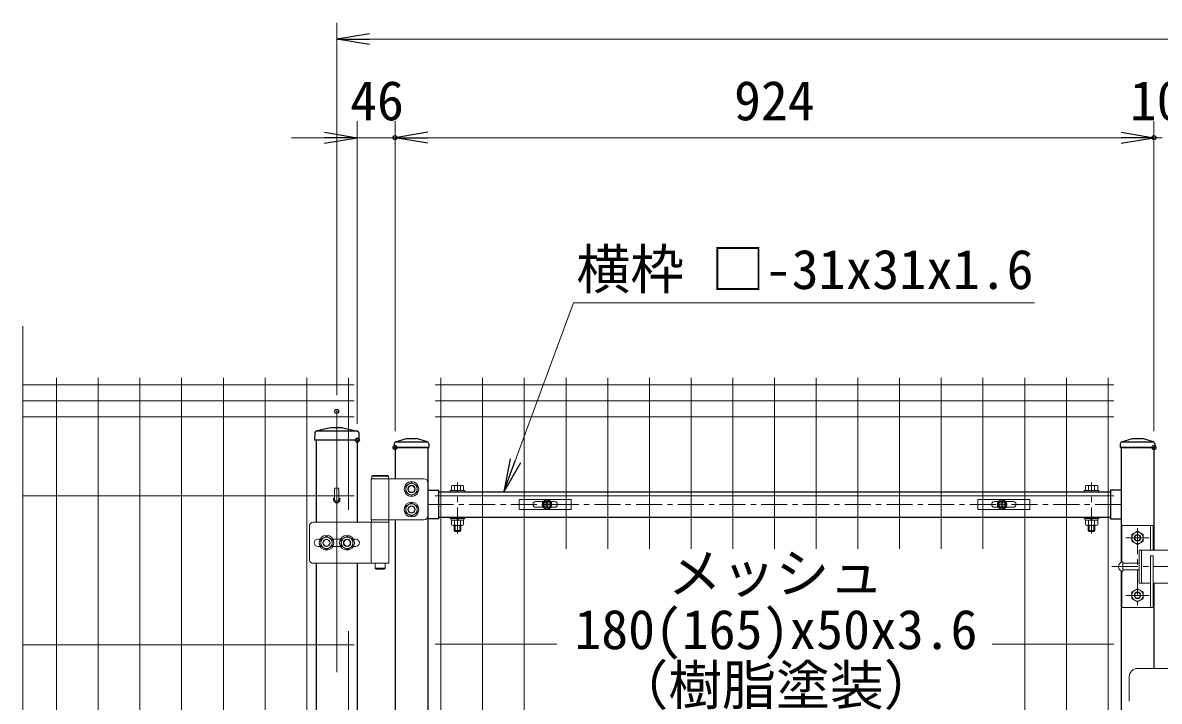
# Model space of a CAD drawing. Units: millimetres, scale not verified. Extents: x -4200 to 4200, y -2970 to 2970.
# Drawn here: x -187 to 1197, y 384 to 1210 of the extents above; entities that cross this region are included whole.
import ezdxf
from ezdxf.enums import TextEntityAlignment as Align

# ---------------------------------------------------------------- set-up
doc = ezdxf.new("R2010")
doc.units = ezdxf.units.MM
doc.header["$LTSCALE"] = 10
doc.header["$PDMODE"] = 32
doc.header["$PDSIZE"] = 5
doc.linetypes.add('USER1', pattern=[50.8, 31.75, -6.35, 6.35, -6.35])
for name, color, linetype, lineweight in [('0-0_D-STR-TXT', 7, 'Continuous', 13), ('0-1_D-STR1', 1, 'Continuous', 25), ('0-5_D-STR-DIM', 7, 'Continuous', 13), ('0-6_0', 7, 'Continuous', 25), ('0-7_Defpoints', 6, 'Continuous', 25), ('0-9_D-STR3', 3, 'Continuous', 13), ('0-A_D-BMK', 2, 'USER1', 13), ('0-B_D-STR2', 7, 'Continuous', 13)]:
    doc.layers.add(name, color=color, linetype=linetype, lineweight=lineweight)
doc.styles.add('ＭＳ ゴシック', font='')
doc.styles.get('ＭＳ ゴシック').set_extended_font_data('MS Gothic')

# ---------------------------------------------------------------- blocks, each defined once
blk = doc.blocks.new('_Open')
at = {"layer": '0-6_0'}
blk.add_line((-10, 1.667), (0, 0), dxfattribs=at)
blk.add_lwpolyline([(-10, -1.667), (0, 0), (-10, 0)], dxfattribs=at)
blk = doc.blocks.new('U6')
at = {"layer": '0-1_D-STR1'}
for p, q in [((90, 9196), (90, 9150)), ((90, 9150), (510, 9150)), ((100, 9150), (100, 8770)), ((500, 9150), (100, 9150)), ((106.9, 9218.9), (240, 9260)), ((114, 9220), (486, 9220)), ((240, 9260), (360, 9260)), ((493.1, 9218.9), (360, 9260)), ((500, 9150), (500, 300)), ((510, 9196), (510, 9150)), ((8930, 9196), (8930, 9150)), ((8930, 9150), (9350, 9150)), ((8940, 9150), (8940, 7752.5)), ((9340, 9150), (8940, 9150)), ((8946.9, 9218.9), (9080, 9260)), ((8954, 9220), (9326, 9220)), ((9080, 9260), (9200, 9260)), ((9333.1, 9218.9), (9200, 9260)), ((9340, 9150), (9340, 7900)), ((9350, 9196), (9350, 9150)), ((500, 8632), (630, 8632)), ((630, 8612.5), (8810, 8612.5)), ((8810, 8632), (8810, 8283)), ((8940, 8632), (8810, 8632)), ((100, 8270), (100, 2655)), ((630, 8302.5), (8810, 8302.5)), ((8810, 8283), (8940, 8283)), ((8940, 7647.5), (8940, 300)), ((9340, 7500), (9340, 6460))]:
    blk.add_line(p, q, dxfattribs=at)
blk.add_lwpolyline([(630, 8632), (630, 8283), (500, 8283)], dxfattribs=at)
for centre, start, end in [((114, 9196), 90, 180), ((486, 9196), 0, 90), ((8954, 9196), 90, 180), ((9326, 9196), 0, 90)]:
    blk.add_arc(centre, 24, start, end, dxfattribs=at)
at = {"layer": '0-7_Defpoints'}
for centre in [(1950, 8457.5), (7490, 8457.5)]:
    blk.add_circle(centre, 40, dxfattribs=at)
at = {"layer": '0-9_D-STR3'}
for p, q in [((-190, 8770), (-190, 8270)), ((-190, 8770), (450, 8770)), ((-172, 8810), (-182, 8800)), ((-182, 8800), (-182, 8770)), ((-182, 8770), (18, 8770)), ((-172, 8810), (8, 8810)), ((8, 8810), (18, 8800)), ((26, 8770), (26, 8270)), ((500, 8720), (500, 8320)), ((770, 8628.5), (770, 8612.5)), ((770, 8628.5), (950, 8628.5)), ((770, 8612.5), (950, 8612.5)), ((785, 8628.5), (785, 8683)), ((935, 8628.5), (785, 8628.5)), ((916.3, 8688.5), (803.8, 8688.5)), ((822.5, 8628.5), (822.5, 8683)), ((897.5, 8628.5), (897.5, 8683)), ((935, 8628.5), (935, 8683)), ((950, 8628.5), (950, 8612.5)), ((8490, 8628.5), (8490, 8612.5)), ((8670, 8628.5), (8490, 8628.5)), ((8670, 8612.5), (8490, 8612.5)), ((8505, 8628.5), (8505, 8683)), ((8505, 8628.5), (8655, 8628.5)), ((8523.7, 8688.5), (8636.2, 8688.5)), ((8542.5, 8628.5), (8542.5, 8683)), ((8617.5, 8628.5), (8617.5, 8683)), ((8655, 8628.5), (8655, 8683)), ((8670, 8628.5), (8670, 8612.5)), ((-944, 8190), (-944, 7790)), ((26, 8240), (-894, 8240)), ((450, 8270), (-190, 8270)), ((-190, 8240), (-190, 7740)), ((-187, 8270), (-187, 8240)), ((23, 8270), (-187, 8270)), ((23, 8240), (-187, 8240)), ((23, 8270), (23, 8240)), ((26, 8240), (26, 7740)), ((770, 8302.5), (770, 8286.5)), ((770, 8302.5), (950, 8302.5)), ((770, 8286.5), (950, 8286.5)), ((785, 8266.5), (785, 8207)), ((803.8, 8201.5), (916.3, 8201.5)), ((820, 8138.5), (820, 8201.5)), ((822.5, 8266.5), (822.5, 8207)), ((830, 8128.5), (830, 8201.5)), ((863.8, 8266.5), (852.2, 8286.5)), ((870.7, 8266.5), (859.1, 8286.5)), ((890, 8128.5), (890, 8201.5)), ((897.5, 8266.5), (897.5, 8207)), ((900, 8138.5), (900, 8201.5)), ((935, 8266.5), (935, 8207)), ((950, 8302.5), (950, 8286.5)), ((8490, 8302.5), (8490, 8286.5)), ((8670, 8302.5), (8490, 8302.5)), ((8670, 8286.5), (8490, 8286.5)), ((8505, 8266.5), (8505, 8207)), ((8636.2, 8201.5), (8523.7, 8201.5)), ((8540, 8138.5), (8540, 8201.5)), ((8542.5, 8266.5), (8542.5, 8207)), ((8550, 8128.5), (8550, 8201.5)), ((8569.3, 8266.5), (8580.8, 8286.5)), ((8576.2, 8266.5), (8587.8, 8286.5)), ((8610, 8128.5), (8610, 8201.5)), ((8617.5, 8266.5), (8617.5, 8207)), ((8620, 8138.5), (8620, 8201.5)), ((8655, 8266.5), (8655, 8207)), ((8670, 8302.5), (8670, 8286.5)), ((8950, 7757.3), (8950, 8200)), ((8950, 8200), (9300, 8200)), ((9300, 7900), (9300, 8200)), ((9300, 8200), (9330, 8200)), ((9330, 7900), (9330, 8200)), ((-812.9, 8035), (-840, 8035)), ((-562.9, 8035), (-657.1, 8035)), ((-380, 8035), (-407.1, 8035)), ((820, 8138.5), (830, 8128.5)), ((820, 8138.5), (900, 8138.5)), ((890, 8128.5), (830, 8128.5)), ((890, 8128.5), (900, 8138.5)), ((8550, 8128.5), (8540, 8138.5)), ((8620, 8138.5), (8540, 8138.5)), ((8550, 8128.5), (8610, 8128.5)), ((8620, 8138.5), (8610, 8128.5)), ((9140, 8130.8), (9070, 8090.4)), ((9070, 8009.6), (9070, 8090.4)), ((9140, 8130.8), (9210, 8090.4)), ((9210, 8009.6), (9210, 8090.4)), ((-885, 7990), (-884.9, 7990)), ((-812.9, 7945), (-840, 7945)), ((-562.9, 7945), (-657.1, 7945)), ((-380, 7945), (-407.1, 7945)), ((-335, 7990), (-334.9, 7990)), ((9140, 7969.2), (9070, 8009.6)), ((9140, 7969.2), (9210, 8009.6)), ((9160, 7900), (9160, 7500)), ((9160, 7900), (9640, 7900)), ((9190, 7900), (9190, 7500)), ((8960, 7640), (8960, 7760)), ((9300, 7830), (9300, 7200)), ((9300, 7830), (9330, 7830)), ((9330, 7830), (9330, 7200)), ((-894, 7740), (26, 7740)), ((-142, 7740), (-142, 7680)), ((-142, 7680), (-22, 7680)), ((-132, 7670), (-142, 7680)), ((-132, 7670), (-32, 7670)), ((-32, 7670), (-22, 7680)), ((-22, 7740), (-22, 7680)), ((8950, 7200), (8950, 7642.7)), ((8950, 7633.2), (8950, 7200)), ((9160, 7740), (8960, 7740)), ((9160, 7660), (8960, 7660)), ((9160, 7500), (9300, 7500)), ((9330, 7500), (9640, 7500)), ((9140, 7430.8), (9070, 7390.4)), ((9070, 7390.4), (9070, 7309.6)), ((8950, 7200), (9300, 7200)), ((9140, 7269.2), (9070, 7309.6)), ((9140, 7269.2), (9210, 7309.6)), ((9300, 7200), (9330, 7200)), ((9140, 6460), (9640, 6460)), ((9040, 6060), (9040, 6360))]:
    blk.add_line(p, q, dxfattribs=at)
for points in [[(-182, 8800), (18, 8800), (18, 8770)], [(937, 8266.5), (783, 8266.5), (783, 8286.5)], [(937, 8266.5), (937, 8286.5), (783, 8286.5)], [(8503, 8266.5), (8657, 8266.5), (8657, 8286.5)], [(8503, 8266.5), (8503, 8286.5), (8657, 8286.5)], [(9140, 7430.8), (9210, 7390.4), (9210, 7309.6)]]:
    blk.add_lwpolyline(points, dxfattribs=at)
for points in [[(300, 8726), (370.1, 8685.5), (370.1, 8604.5), (300, 8564), (229.9, 8604.5), (229.9, 8685.5)], [(300, 8476), (370.1, 8435.5), (370.1, 8354.5), (300, 8314), (229.9, 8354.5), (229.9, 8435.5)], [(-735, 8071), (-664.9, 8030.5), (-664.9, 7949.5), (-735, 7909), (-805.1, 7949.5), (-805.1, 8030.5)], [(-485, 8071), (-414.9, 8030.5), (-414.9, 7949.5), (-485, 7909), (-555.1, 7949.5), (-555.1, 8030.5)]]:
    blk.add_lwpolyline(points, close=True, dxfattribs=at)
for centre, radius in [((300, 8645), 90), ((300, 8645), 70.3), ((300, 8645), 45), ((300, 8645), 40), ((300, 8395), 90), ((300, 8395), 70.3), ((300, 8395), 45), ((300, 8395), 40), ((-735, 7990), 90), ((-735, 7990), 70.3), ((-735, 7990), 45), ((-735, 7990), 40), ((-485, 7990), 90), ((-485, 7990), 70.3), ((-485, 7990), 45), ((-485, 7990), 40), ((9140, 8050), 70), ((9140, 8050), 40), ((9140, 8050), 35), ((9140, 7350), 70), ((9140, 7350), 40), ((9140, 7350), 35)]:
    blk.add_circle(centre, radius, dxfattribs=at)
for centre, radius, start, end in [((450, 8720), 50, 0, 90), ((803.8, 8654), 34.5, 57.13278, 122.86722), ((860, 8558.6), 129.9, 73.22135, 106.77865), ((916.3, 8654), 34.5, 57.13278, 122.86722), ((8523.7, 8654), 34.5, 57.13278, 122.86722), ((8580, 8558.6), 129.9, 73.22135, 106.77865), ((8636.2, 8654), 34.5, 57.13278, 122.86722), ((450, 8320), 50, 270, 0), ((-894, 8190), 50, 90, 180), ((803.8, 8236), 34.5, 237.13278, 302.86722), ((860, 8331.4), 129.9, 253.22135, 286.77865), ((916.3, 8236), 34.5, 237.13278, 302.86722), ((8523.7, 8236), 34.5, 237.13278, 302.86722), ((8580, 8331.4), 129.9, 253.22135, 286.77865), ((8636.2, 8236), 34.5, 237.13278, 302.86722), ((-840, 7990), 45, 90, 180), ((-380, 7990), 45, 0, 90), ((-840, 7990), 45, 180, 270), ((-380, 7990), 45, 270, 0), ((-894, 7790), 50, 180, 270), ((8971, 7700), 61, 100.38886, 259.61115), ((9140, 6360), 100, 90, 180.00001)]:
    blk.add_arc(centre, radius, start, end, dxfattribs=at)
at = {"layer": '0-A_D-BMK'}
for p, q in [((860, 8104), (860, 8724.9)), ((8580, 8104), (8580, 8724.9)), ((8940, 8457.5), (500, 8457.5)), ((9140, 8170), (9140, 7230)), ((8998.8, 8050), (9281.2, 8050)), ((8827.9, 7700), (9908.4, 7700)), ((8998.8, 7350), (9281.2, 7350))]:
    blk.add_line(p, q, dxfattribs=at)
blk = doc.blocks.new('A$C1aa64d16')
at = {"layer": '0-9_D-STR3'}
for p, q in [((-339.9, 60), (295.1, 60)), ((-339.9, -60), (-339.9, 60)), ((-137.4, 35), (-45.6, 35)), ((-18.5, 4.2), (-31.5, 3.9)), ((-31.5, 3.9), (-31.5, -4)), ((-4, 31.5), (-4.2, 18.5)), ((-4, 31.5), (4, 31.5)), ((4, 31.5), (4.2, 18.5)), ((18.5, 4.2), (31.5, 3.9)), ((31.5, 3.9), (31.5, -4)), ((45.6, 35), (92.6, 35)), ((-137.4, -35), (-45.6, -35)), ((-18.5, -4.2), (-31.5, -4)), ((-4, -31.5), (-4.2, -18.5)), ((18.5, -4.2), (31.5, -4)), ((45.6, -35), (92.6, -35))]:
    blk.add_line(p, q, dxfattribs=at)
for points in [[(-339.9, -60), (295.1, -60), (295.1, 60)], [(-4, -31.5), (4, -31.5), (4.2, -18.5)]]:
    blk.add_lwpolyline(points, dxfattribs=at)
for radius in [57.5, 52.5]:
    blk.add_circle((0, 0), radius, dxfattribs=at)
for centre, radius, start, end in [((-137.4, 0), 35, 90, 270), ((-19.1, 19), 14.9, 270, 0), ((19.1, 19), 14.9, 180, 270), ((92.6, 0), 35, 270, 90), ((-19.1, -19), 14.9, 0, 90), ((19.1, -19), 14.9, 90, 180)]:
    blk.add_arc(centre, radius, start, end, dxfattribs=at)
blk = doc.blocks.new('A$Cf29bf4b8')
at = {"layer": '0-9_D-STR3'}
for p, q in [((-295.2, 60), (339.8, 60)), ((-295.2, -60), (-295.2, 60)), ((-92.7, 35), (-45.6, 35)), ((-18.5, 4.2), (-31.5, 3.9)), ((-31.5, 3.9), (-31.5, -4)), ((-4, 31.5), (-4.2, 18.5)), ((-4, 31.5), (4, 31.5)), ((4, 31.5), (4.2, 18.5)), ((18.5, 4.2), (31.5, 3.9)), ((31.5, 3.9), (31.5, -4)), ((45.6, 35), (137.3, 35)), ((-92.7, -35), (-45.6, -35)), ((-18.5, -4.2), (-31.5, -4)), ((-4, -31.5), (-4.2, -18.5)), ((18.5, -4.2), (31.5, -4)), ((45.6, -35), (137.3, -35))]:
    blk.add_line(p, q, dxfattribs=at)
for points in [[(-295.2, -60), (339.8, -60), (339.8, 60)], [(-4, -31.5), (4, -31.5), (4.2, -18.5)]]:
    blk.add_lwpolyline(points, dxfattribs=at)
for radius in [57.5, 52.5]:
    blk.add_circle((0, 0), radius, dxfattribs=at)
for centre, radius, start, end in [((-92.7, 0), 35, 90, 270), ((-19.1, 19), 14.9, 270, 0), ((19.1, 19), 14.9, 180, 270), ((137.3, 0), 35, 270, 90), ((-19.1, -19), 14.9, 0, 90), ((19.1, -19), 14.9, 90, 180)]:
    blk.add_arc(centre, radius, start, end, dxfattribs=at)

msp = doc.modelspace()

# ---------------------------------------------------------------- linework, layer by layer
at = {"layer": '0-0_D-STR-TXT'}
msp.add_lwpolyline([(1045.48, 868.88), (483.96, 868.88), (413.11, 676.47)], dxfattribs=at)
at = {"layer": '0-1_D-STR1'}
for p, q in [((168.89, 710.68), (168.73, 701.69)), ((220.65, 712.69), (170.82, 712.69)), ((203.23, 716.69), (221.03, 712.6)), ((222.58, 710.68), (222.73, 701.69)), ((222.73, 701.69), (168.73, 701.69)), ((170.73, 701.69), (170.73, 601.69)), ((220.73, 701.69), (220.73, 601.69)), ((170.73, 551.69), (170.73, -9.81)), ((220.73, 551.69), (220.73, -9.81))]:
    msp.add_line(p, q, dxfattribs=at)
msp.add_lwpolyline([(203.23, 716.69), (188.23, 716.69), (170.44, 712.6)], dxfattribs=at)
for centre, radius, start, end in [((170.89, 710.65), 2, 102.93782, 179), ((220.58, 710.65), 2, 1, 77.06218), ((195.73, 629.69), 4, 162.5424, 17.4576)]:
    msp.add_arc(centre, radius, start, end, dxfattribs=at)
at = {"layer": '0-5_D-STR-DIM'}
for p, q in [((195.73, 756.67), (195.73, 1210.06)), ((235.73, 1190.06), (2155.73, 1190.06)), ((220.73, 721.69), (220.73, 1090.06)), ((266.73, 712.69), (266.73, 1090.06)), ((266.73, 712.69), (266.73, 1090.06)), ((1190.73, 712.69), (1190.73, 1090.06)), ((1190.73, 712.69), (1190.73, 1090.06)), ((180.73, 1070.06), (140.73, 1070.06)), ((220.73, 1070.06), (266.73, 1070.06)), ((306.73, 1070.06), (346.73, 1070.06)), ((306.73, 1070.06), (1150.73, 1070.06)), ((1150.73, 1070.06), (1110.73, 1070.06)), ((1190.73, 1070.06), (1200.73, 1070.06))]:
    msp.add_line(p, q, dxfattribs=at)
at = {"layer": '0-7_Defpoints'}
for p in [(266.73, 1070.06), (1190.73, 1070.06), (195.73, 736.67), (220.73, 701.69), (266.73, 692.69), (1190.73, 692.69)]:
    msp.add_point(p, dxfattribs=at)
at = {"layer": '0-9_D-STR3'}
for p, q in [((193.13, 641.85), (193.13, 629.69)), ((198.33, 641.85), (198.33, 629.69))]:
    msp.add_line(p, q, dxfattribs=at)
msp.add_arc((195.73, 629.69), 2.6, 180, 0, dxfattribs=at)
msp.add_ellipse((195.73, 641.84), major_axis=(-2.6, 0), ratio=0.649974, start_param=3.1415927, end_param=6.2831853, dxfattribs=at)
at = {"layer": '0-A_D-BMK'}
msp.add_line((195.73, 736.67), (195.73, -502.31), dxfattribs=at)
at = {"layer": '0-B_D-STR2'}
for p, q in [((-186.64, 283.84), (-186.64, 840.69)), ((-145.43, 777.69), (-145.43, -192.31)), ((-94.69, 777.69), (-94.69, -192.31)), ((-43.94, 777.69), (-43.94, -192.31)), ((6.83, 777.69), (6.83, -192.31)), ((57.62, 777.69), (57.62, -192.31)), ((108.37, 777.69), (108.37, -192.31)), ((159.19, 777.69), (159.19, -192.31)), ((209.93, 777.69), (209.93, 616.89)), ((322.57, 777.69), (322.57, -192.31)), ((373.34, 777.69), (373.34, -192.31)), ((424.11, 777.69), (424.11, -192.31)), ((474.88, 777.69), (474.88, 569.26)), ((525.65, 777.69), (525.65, 569.26)), ((576.42, 777.69), (576.42, 569.26)), ((627.19, 777.69), (627.19, 569.26)), ((677.96, 777.69), (677.96, 569.26)), ((728.73, 777.69), (728.73, 569.26)), ((779.5, 777.69), (779.5, 569.26)), ((830.27, 777.69), (830.27, 569.26)), ((881.04, 777.69), (881.04, 569.26)), ((931.81, 777.69), (931.81, 569.26)), ((982.58, 777.69), (982.58, 569.26)), ((1033.35, 777.69), (1033.35, -192.31)), ((1084.12, 777.69), (1084.12, -192.31)), ((1134.89, 777.69), (1134.89, -192.31)), ((216.93, 769.26), (-186.64, 769.26)), ((315.57, 769.26), (1141.89, 769.26)), ((216.93, 749.69), (-186.64, 749.69)), ((315.57, 749.69), (1141.89, 749.69)), ((216.93, 730.11), (-186.64, 730.11)), ((315.57, 730.11), (1141.89, 730.11)), ((216.93, 633.69), (-186.64, 633.69)), ((315.57, 633.69), (1141.89, 633.69)), ((209.93, 469.24), (209.93, 60.14)), ((216.93, 452.44), (-186.64, 452.44)), ((315.57, 453.44), (463.53, 453.44)), ((993.94, 453.44), (1141.89, 453.44))]:
    msp.add_line(p, q, dxfattribs=at)

# ---------------------------------------------------------------- block references
at = {"layer": '0-0_D-STR-TXT', "xscale": 4, "yscale": 4, "rotation": 249.78681}
msp.add_blockref('_Open', (399.29, 638.94), dxfattribs=at)
at = {"layer": '0-5_D-STR-DIM', "xscale": 4, "yscale": 4, "rotation": 180}
for p in [(195.73, 1190.06), (266.73, 1070.06), (266.73, 1070.06)]:
    msp.add_blockref('_Open', p, dxfattribs=at)
at = {"layer": '0-5_D-STR-DIM'}
for name, p, xscale, yscale in [('_Open', (220.73, 1070.06), 4, 4), ('_Open', (1190.73, 1070.06), 4, 4), ('_Open', (1190.73, 1070.06), 4, 4), ('U6', (256.73, -222.31), 0.1, 0.1), ('A$C1aa64d16', (451.73, 623.44), 0.1, 0.1), ('A$Cf29bf4b8', (1005.73, 623.44), 0.1, 0.1)]:
    msp.add_blockref(name, p, dxfattribs=dict(at, xscale=xscale, yscale=yscale))

# ---------------------------------------------------------------- texts
at = {"layer": '0-0_D-STR-TXT', "style": 'ＭＳ ゴシック'}
for s, p in [('横枠 □-31x31x1.6', (487.51, 871.33)), ('メッシュ', (598.78, 501.25)), ('180(165)x50x3.6', (485.08, 432.76)), ('（樹脂塗装）', (533.81, 364.85))]:
    msp.add_text(s, height=48.09, dxfattribs=at).set_placement(p, align=Align.BOTTOM_LEFT)
at = {"layer": '0-5_D-STR-DIM', "style": 'ＭＳ ゴシック'}
for s, p in [('46', (212.01, 1076.81)), ('924', (679.48, 1076.81)), ('10', (1161.33, 1076.81))]:
    msp.add_text(s, height=48.09, dxfattribs=at).set_placement(p, align=Align.BOTTOM_LEFT)

doc.saveas('drawing.dxf')
